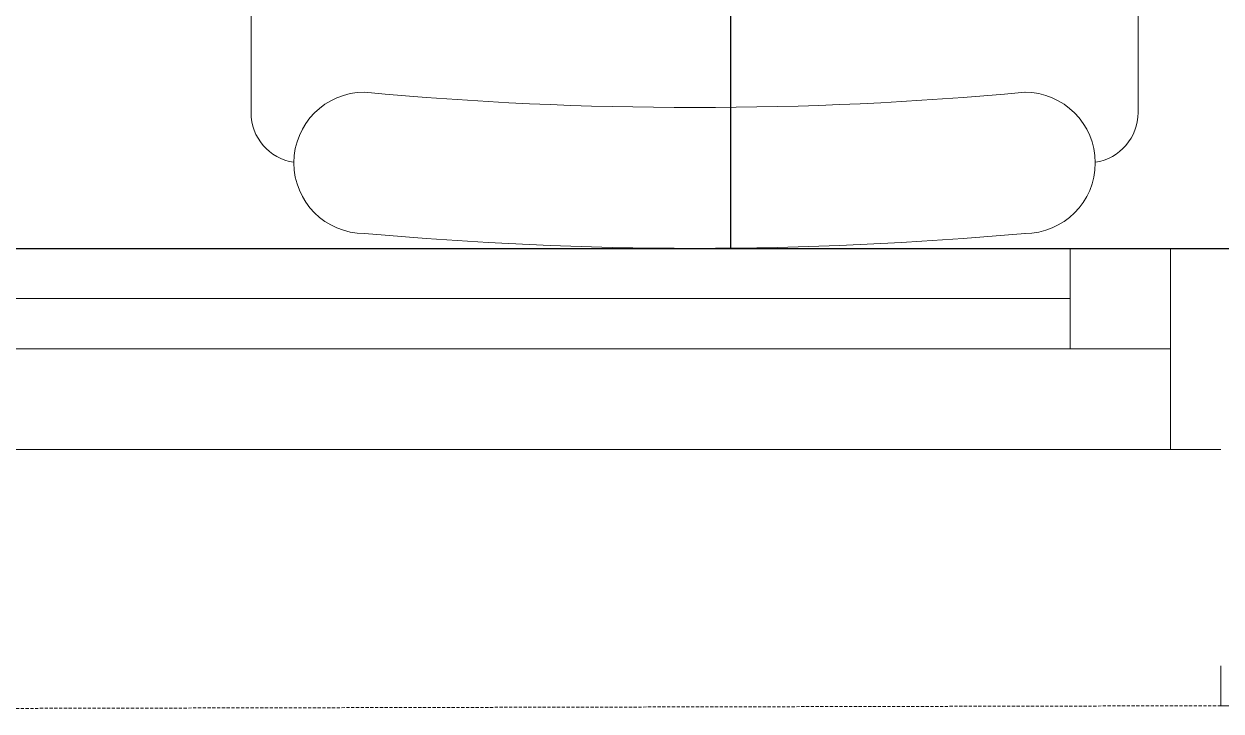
# Model space of a CAD drawing. Extents: x -12260 to 304645, y -29287 to 19916.
# Drawn here: x 26394 to 26990, y -13060 to -12718 of the extents above; entities that cross this region are included whole.
import ezdxf

# ---------------------------------------------------------------- set-up
doc = ezdxf.new("R2010")
doc.units = 0
doc.header["$LTSCALE"] = 0.25
doc.linetypes.add('01-First Floor$0$HIDDEN', pattern=[9.525, 6.35, -3.175])
doc.linetypes.add('DASHDOT', pattern=[25.4, 12.7, -6.35, 0, -6.35])
for name, color, linetype, lineweight in [('01-First Floor$0$Aluminum', 251, 'Continuous', 5), ('01-First Floor$0$LOADING', 253, 'Continuous', 5), ('01-First Floor$0$Proj', 251, 'Continuous', 5), ('01-First Floor$0$Walls', 251, 'Continuous', 5), ('E-LITE-CLNG-CNDT', 6, 'DASHDOT', 35)]:
    doc.layers.add(name, color=color, linetype=linetype, lineweight=lineweight)
doc.layers.add('01-First Floor$0$FALSE CEILING', color=251, linetype='Continuous')

# ---------------------------------------------------------------- blocks, each defined once
blk = doc.blocks.new('01-First Floor$0$GF21018-P')
at = {"color": 0}
for p, q in [((-0.2207, 0.47563), (-0.2207, 0.0675)), ((0.22049, 0.47563), (0.22049, 0.0675))]:
    blk.add_line(p, q, dxfattribs=at)
for centre, radius, start, end in [((-0.16429, 0.0425), 0.03511, 90, 270), ((0, 1.84674), 1.77674, 264.69456, 275.30527), ((0.16409, 0.0425), 0.03511, 270, 90), ((-0.1957, 0.0675), 0.025, 180, 261.47208), ((0.19549, 0.0675), 0.025, 278.52792, 360), ((0, 1.83136), 1.83136, 264.85322, 275.14698)]:
    blk.add_arc(centre, radius, start, end, dxfattribs=at)
blk = doc.blocks.new('01-First Floor')
at = {"layer": '01-First Floor$0$Aluminum'}
for p, q in [((25789.79, -12830), (26989.79, -12830)), ((26914.79, -12880), (26914.79, -12830)), ((26964.79, -12930), (26964.79, -12830)), ((26914.79, -12855), (25864.79, -12855)), ((25814.79, -12880), (26964.79, -12880)), ((25789.79, -12930), (26989.79, -12930))]:
    blk.add_line(p, q, dxfattribs=at)
at = {"layer": '01-First Floor$0$FALSE CEILING', "linetype": 'Continuous'}
blk.add_line((26746, -12830), (26746, -8830), dxfattribs=at)
at = {"layer": '01-First Floor$0$FALSE CEILING'}
blk.add_lwpolyline([(29376, -8830), (25876, -8830), (25876, -10710), (25876.01, -10710), (25876.01, -12830), (29376, -12830), (29376, -8830)], dxfattribs=at)
at = {"layer": '01-First Floor$0$Proj', "linetype": '01-First Floor$0$HIDDEN'}
blk.add_line((26989.79, -13057.36, 0), (25789.79, -13060, 0), dxfattribs=at)
at = {"layer": '01-First Floor$0$Walls'}
for q in [(26989.79, -13037.58, 0), (27921, -13060, 0)]:
    blk.add_line((26989.79, -13057.36, 0), q, dxfattribs=at)
at = {"layer": '01-First Floor$0$LOADING', "extrusion": (-2.24021e-05, -7.77426e-06, 1), "xscale": 1000, "yscale": 1000, "zscale": 1000, "rotation": 359.9985892349692}
blk.add_blockref('01-First Floor$0$GF21018-P', (26728.11, -12830, -0.5), dxfattribs=at)

msp = doc.modelspace()

# ---------------------------------------------------------------- block references
at = {"layer": 'E-LITE-CLNG-CNDT'}
msp.add_blockref('01-First Floor', (0, 0), dxfattribs=at)

doc.saveas('drawing.dxf')
